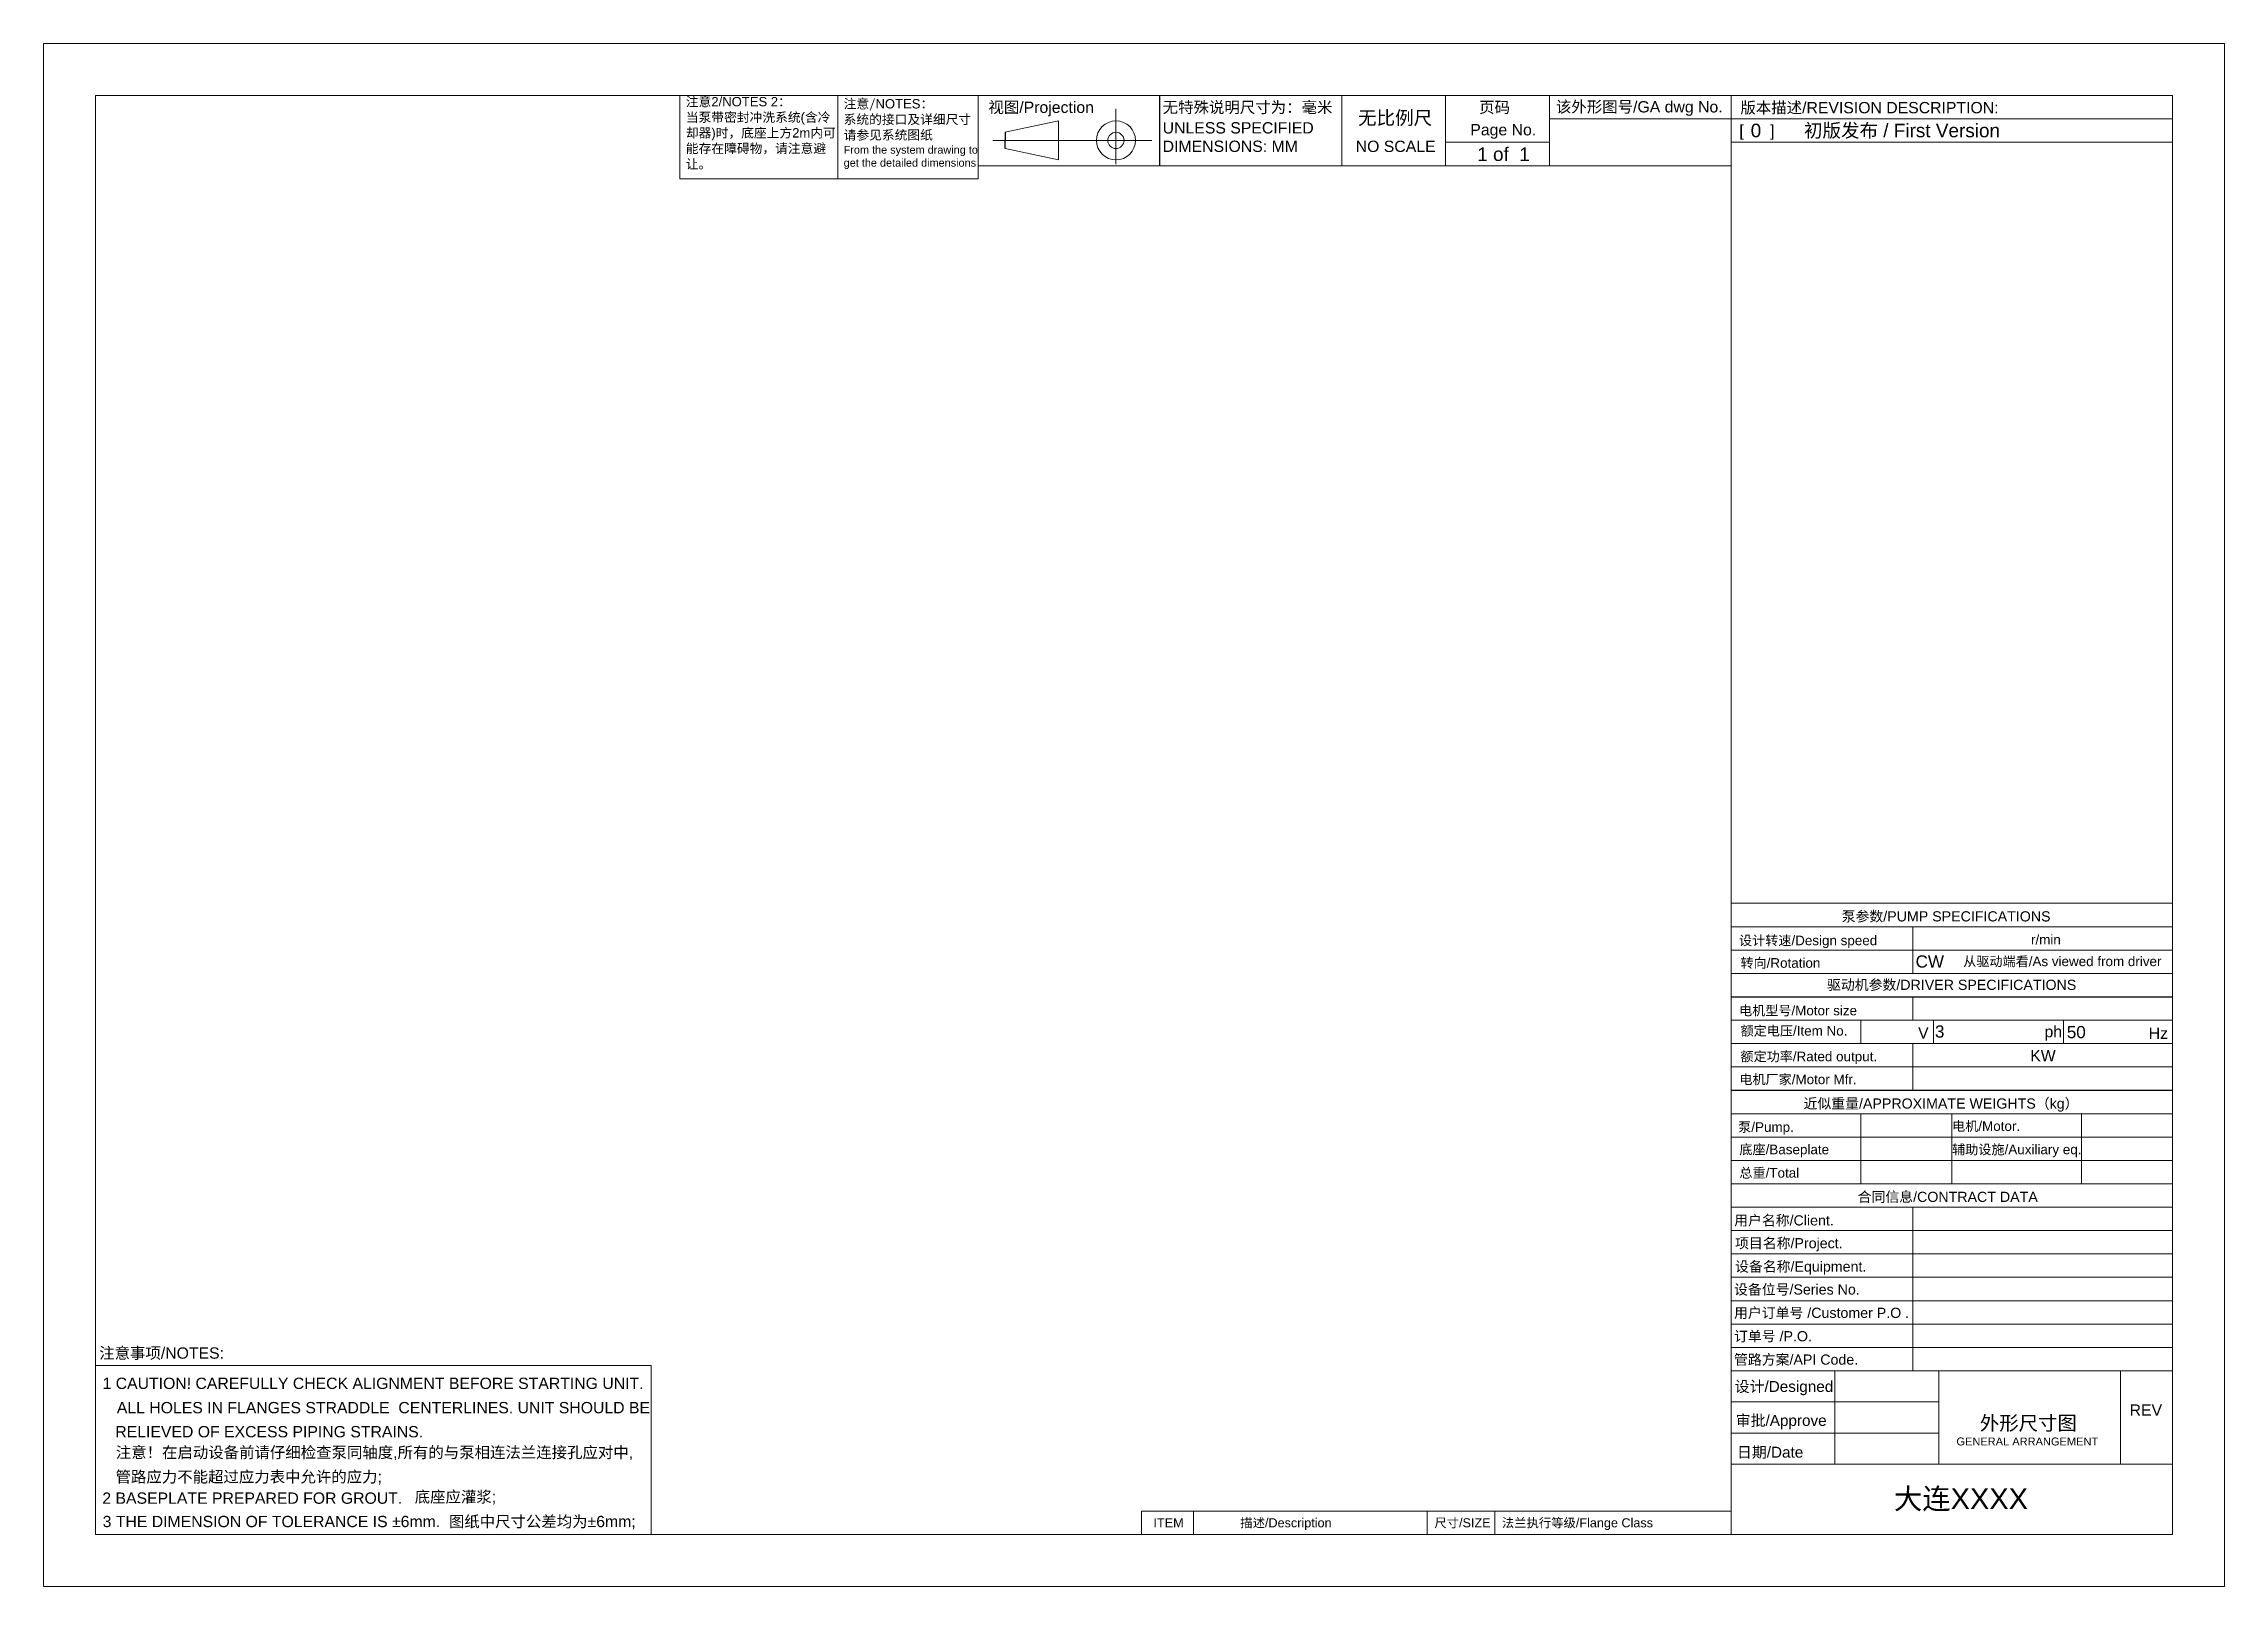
# Model space of a CAD drawing. Header units: inches. Extents: x 0 to 420, y 0 to 297.
import ezdxf
from ezdxf.enums import TextEntityAlignment as Align

# ---------------------------------------------------------------- set-up
doc = ezdxf.new("R2010")
doc.units = ezdxf.units.IN
doc.header["$LTSCALE"] = 3
doc.header["$MEASUREMENT"] = 0
doc.layers.get('0').update_dxf_attribs({"lineweight": 9})
for name, color, linetype, lineweight in [('AM_4', 92, 'Continuous', 13), ('AM_5', 92, 'Continuous', 30), ('AM_BOR', 7, 'Continuous', 9)]:
    doc.layers.add(name, color=color, linetype=linetype, lineweight=lineweight)
doc.styles.get("Standard").update_dxf_attribs({"font": 'arial.ttf'})
doc.styles.add('Sulzer', font='arial.ttf', dxfattribs={"height": 2.5})

# ---------------------------------------------------------------- blocks, each defined once
blk = doc.blocks.new('sulzer_ga')
for p, q in [((410, 287), (10, 287)), ((10, 287), (10, 10)), ((325, 10), (325, 287)), ((410, 10), (410, 287)), ((10, 10), (410, 10))]:
    blk.add_line(p, q)
at = {"layer": 'AM_BOR'}
for p, q in [((10, 297), (0, 297)), ((0, 297), (0, 287)), ((420, 297), (410, 297)), ((420, 287), (420, 297)), ((0, 0), (0, 10)), ((420, 0), (420, 10)), ((0, 0), (10, 0)), ((420, 0), (410, 0))]:
    blk.add_line(p, q, dxfattribs=at)
at = {"layer": 'AM_BOR', "color": 1, "lineweight": 15}
for p, q in [((0, 297), (420, 297)), ((0, 0), (0, 297)), ((420, 297), (420, 0)), ((420, 0), (0, 0))]:
    blk.add_line(p, q, dxfattribs=at)
blk = doc.blocks.new('sulzer_GA_title_ NOTES')
at = {"layer": 'AM_4'}
for p, q in [((0, 0), (0, 32.5)), ((0, 32.5), (107, 32.5)), ((107, 0), (107, 32.5)), ((0, 0), (107, 0))]:
    blk.add_line(p, q, dxfattribs=at)
at = {"layer": 'AM_5', "color": 1, "lineweight": 15, "style": 'Sulzer'}
for s, height, p in [('注意事项/NOTES:', 2.1758, (0.71, 33.83)), ('1 CAUTION! CAREFULLY CHECK ALIGNMENT BEFORE STARTING UNIT. ', 2.1758, (1.35, 28)), (' ALL HOLES IN FLANGES STRADDLE  CENTERLINES. UNIT SHOULD BE ', 2.1758, (3.26, 23.32)), ('   注意！在启动设备前请仔细检查泵同轴度,所有的与泵相连法兰连接孔应对中,', 2.1758, (1.37, 14.71)), ('RELIEVED OF EXCESS PIPING STRAINS. ', 2.1758, (3.81, 18.69)), ('管路应力不能超过应力表中允许的应力;', 2.1758, (3.86, 10.01)), ('  底座应灌浆;', 2.176, (59.78, 6.15)), ('2 BASEPLATE PREPARED FOR GROUT.', 2.1758, (1.31, 5.9)), ('3 THE DIMENSION OF TOLERANCE IS %%P6mm.  图纸中尺寸公差均为%%P6mm; ', 2.1758, (1.37, 1.4))]:
    blk.add_text(s, height=height, dxfattribs=at).set_placement(p)
blk = doc.blocks.new('sulzer_GA_title_图面信息')
at = {"layer": 'AM_4'}
for p, q in [((-145, 0), (0, 0)), ((0, 0), (0, -13.5)), ((-118.48, -2.53), (-118.48, -13.18)), ((-110, -13.5), (-110, 0)), ((-75, -13.5), (-75, 0)), ((-55, -13.5), (-55, 0)), ((-35, -13.5), (-35, 0)), ((-139.84, -7.07), (-129.51, -4.88)), ((-129.51, -4.88), (-129.51, -8.63)), ((-35, -4.5), (0, -4.5)), ((-142.16, -8.63), (-111.59, -8.63)), ((-139.84, -10.19), (-129.51, -12.38)), ((-129.51, -12.38), (-129.51, -8.63)), ((-55, -9), (-35, -9)), ((-145, -13.5), (0, -13.5))]:
    blk.add_line(p, q, dxfattribs=at)
at = {"layer": 'AM_4', "color": 1}
blk.add_line((-145, -13.5), (-145, 0), dxfattribs=at)
at = {"layer": 'AM_4'}
for radius in [3.75, 1.56]:
    blk.add_circle((-118.48, -8.63), radius, dxfattribs=at)
at = {"layer": 'AM_5', "color": 1}
blk.add_line((-110, -13.5), (-110, 0), dxfattribs=at)
at = {"layer": 'AM_5'}
for p in [(-139.84, -7.07), (-139.84, -10.19)]:
    blk.add_line(p, (-139.84, -8.63), dxfattribs=at)
at = {"layer": 'AM_5', "color": 1, "lineweight": 15, "style": 'Sulzer'}
for s, height, p in [('视图/Projection ', 2.1792, (-143.04, -3.34)), ('无特殊说明尺寸为：毫米 ', 2.1792, (-109.48, -3.34)), ('无比例尺', 2.615, (-71.85, -5.59)), ('页码', 2.179, (-48.52, -3.34)), ('该外形图号/GA dwg No.', 2.1792, (-33.75, -3.25)), ('UNLESS SPECIFIED ', 2.1792, (-109.48, -7.3)), ('Page No.', 2.179, (-50.23, -7.66)), ('DIMENSIONS: MM', 2.1792, (-109.48, -10.85)), (' NO SCALE', 2.179, (-73.15, -10.86))]:
    blk.add_text(s, height=height, dxfattribs=at).set_placement(p)
at = {"layer": 'AM_5', "color": 2, "lineweight": 15, "style": 'Sulzer'}
for tag, p in [('外形图图号', (-32.6, -11.07)), ('页码', (-48.9, -12.59))]:
    blk.add_attdef(tag, p, '', height=2.61, dxfattribs=at)
blk = doc.blocks.new('sulzer_GA_title_版本更改')
at = {"layer": 'AM_4', "color": 3}
for p, q in [((-85, 0), (0, 0)), ((-85, -4.5), (0, -4.5))]:
    blk.add_line(p, q, dxfattribs=at)
at = {"layer": 'AM_4'}
for p, q in [((-85, 0), (-85, -4.5)), ((0, 0), (0, -4.5))]:
    blk.add_line(p, q, dxfattribs=at)
at = {"layer": 'AM_5', "color": 1, "lineweight": 15, "style": 'Sulzer'}
blk.add_text('[      ]', height=2.179, dxfattribs=at).set_placement((-83.41, -3.32))
at = {"layer": 'AM_5', "color": 2, "lineweight": 15, "style": 'Sulzer'}
for tag, p in [('版本代号', (-81.23, -3.53)), ('更改内容', (-70.96, -3.53))]:
    blk.add_attdef(tag, p, '', height=2.61, dxfattribs=at)
blk = doc.blocks.new('hetongxinxi')
at = {"layer": 'AM_4'}
for p, q in [((325, 77.5), (410, 77.5)), ((325, 41.5), (325, 77.5)), ((410, 41.5), (410, 77.5)), ((325, 73), (410, 73)), ((360, 41.5), (360, 73)), ((325, 68.5), (410, 68.5)), ((325, 64), (410, 64)), ((325, 64), (410, 64)), ((325, 59.5), (410, 59.5)), ((325, 53.99), (325, 58.49)), ((325, 53.99), (325, 58.49)), ((325, 53.99), (325, 58.49)), ((325, 55), (410, 55)), ((325, 50.5), (410, 50.5)), ((325, 46), (410, 46)), ((325, 41.5), (410, 41.5))]:
    blk.add_line(p, q, dxfattribs=at)
at = {"layer": 'AM_5', "color": 1, "lineweight": 15, "style": 'Sulzer'}
for s, height, p in [('合同信息/CONTRACT DATA', 1.9582, (349.37, 74.01)), ('用户名称/Client.', 1.9582, (325.58, 69.48)), ('项目名称/Project.', 1.9582, (325.76, 65.09)), ('设备名称/Equipment.', 1.9582, (325.76, 60.59)), ('设备位号/Series No.', 1.9582, (325.56, 56.18)), ('用户订单号 /Customer P.O .', 1.9582, (325.56, 51.68)), ('订单号 /P.O.', 1.958, (325.56, 47.18)), ('管路方案/API Code. ', 1.9582, (325.56, 42.68))]:
    blk.add_text(s, height=height, dxfattribs=at).set_placement(p)
at = {"layer": 'AM_5', "color": 2, "lineweight": 15, "style": 'Sulzer'}
for tag, p in [('YONGHUMINGCHENG', (360.53, 69.44)), ('XIANGMUMINGCHENG', (360.62, 65.11)), ('SHEBEIMINGCHENG', (360.66, 60.37)), ('SHEBEIWEIHAO', (360.63, 55.91)), ('YONGHUDINGDANHAO', (360.63, 51.41)), ('DINGDANHAO_SULZER', (360.63, 46.91)), ('GUANLUFANGAN', (360.63, 42.41))]:
    blk.add_attdef(tag, p, '', height=2.22, dxfattribs=at)
blk = doc.blocks.new('zhongliang')
at = {"layer": 'AM_4'}
for p, q in [((325, 77.5), (325, 95.5)), ((325, 95.5), (410, 95.5)), ((410, 77.5), (410, 95.5)), ((325, 91), (410, 91)), ((350, 77.5), (350, 91)), ((367.5, 77.5), (367.5, 91)), ((392.5, 77.5), (392.5, 91)), ((325, 86.5), (410, 86.5)), ((325, 82), (410, 82)), ((325, 77.5), (410, 77.5))]:
    blk.add_line(p, q, dxfattribs=at)
at = {"layer": 'AM_5', "color": 1}
for p, q in [((325, 95.5), (410, 95.5)), ((345, 95.37), (345, 95.5))]:
    blk.add_line(p, q, dxfattribs=at)
at = {"layer": 'AM_5', "color": 1, "lineweight": 15, "style": 'Sulzer'}
for s, height, p in [('近似重量/APPROXIMATE WEIGHTS（kg）', 1.9582, (338.95, 91.98)), ('泵/Pump.', 1.852, (326.36, 87.5)), ('电机/Motor.', 1.852, (367.56, 87.68)), ('底座/Baseplate ', 1.8523, (326.59, 83.18)), ('辅助设施/Auxiliary eq.', 1.8523, (367.56, 83.18)), ('总重/Total ', 1.852, (326.59, 78.68))]:
    blk.add_text(s, height=height, dxfattribs=at).set_placement(p)
at = {"layer": 'AM_5', "color": 2, "lineweight": 15, "style": 'Sulzer'}
for tag, p in [('PUMP', (350.37, 87.37)), ('MOTOR', (393.09, 87.47)), ('BASE', (350.41, 82.97)), ('ACCESSORY', (393.09, 82.97)), ('TOTAL', (350.41, 78.47))]:
    blk.add_attdef(tag, p, '', height=2.35, dxfattribs=at)
blk = doc.blocks.new('qudongcanshu')
at = {"layer": 'AM_4', "color": 3}
for p, q in [((325, 95.5), (325, 118)), ((325, 118), (410, 118)), ((410, 95.5), (410, 118)), ((325, 113.5), (410, 113.5)), ((360, 109), (360, 113.5)), ((325, 109), (410, 109)), ((350, 104.5), (350, 109)), ((364, 104.5), (364, 109)), ((389, 104.5), (389, 109)), ((325, 104.5), (410, 104.5)), ((360, 95.5), (360, 104.5)), ((325, 100), (410, 100)), ((325, 95.5), (410, 95.5))]:
    blk.add_line(p, q, dxfattribs=at)
at = {"layer": 'AM_5', "color": 1}
blk.add_line((325, 113.5), (410, 113.5), dxfattribs=at)
at = {"layer": 'AM_5', "color": 1, "lineweight": 15, "style": 'Sulzer'}
for s, height, p in [('驱动机参数/DRIVER SPECIFICATIONS', 1.9582, (343.47, 114.83)), ('电机型号/Motor size', 1.8494, (326.53, 109.93)), ('额定电压/Item No.', 1.8494, (326.83, 106.03)), ('V', 2.18, (361.01, 105.46)), ('ph', 2.176, (385.36, 105.71)), ('Hz', 2.176, (405.43, 105.4)), ('额定功率/Rated output.', 1.8494, (326.8, 101.09)), ('KW', 2.176, (382.61, 101.09)), ('电机厂家/Motor Mfr.', 1.8494, (326.59, 96.68))]:
    blk.add_text(s, height=height, dxfattribs=at).set_placement(p)
at = {"layer": 'AM_5', "color": 2, "lineweight": 15, "style": 'Sulzer'}
for tag, p in [('DIANJIXINGHAO', (361.94, 109.87)), ('DIANYA', (350.48, 105.7)), ('JISHU', (364.26, 105.64)), ('PINLV', (389.65, 105.53)), ('EDINGGONGLV', (362.14, 100.97)), ('DIANJICHANGJIA', (362.47, 96.47))]:
    blk.add_attdef(tag, p, '', height=2.35, dxfattribs=at)
blk = doc.blocks.new('bengcanshu')
at = {"layer": 'AM_4'}
for p, q in [((325, 118), (325, 131.5)), ((325, 131.5), (410, 131.5)), ((410, 118), (410, 131.5)), ((325, 127), (410, 127)), ((360, 118), (360, 127)), ((325, 122.5), (410, 122.5)), ((325, 118), (410, 118)), ((325, 118), (410, 118)), ((325, 118), (410, 118))]:
    blk.add_line(p, q, dxfattribs=at)
at = {"layer": 'AM_4', "color": 1}
blk.add_line((325, 118), (410, 118), dxfattribs=at)
at = {"layer": 'AM_5', "color": 1, "lineweight": 15, "style": 'Sulzer'}
for s, height, p in [('泵参数/PUMP SPECIFICATIONS', 1.9582, (346.29, 128.01)), ('设计转速/Design speed ', 1.8494, (326.53, 123.43)), ('r/min ', 1.849, (382.76, 123.59)), ('转向/Rotation', 1.8494, (326.8, 119.09)), ('从驱动端看/As viewed from driver ', 1.8494, (369.71, 119.4))]:
    blk.add_text(s, height=height, dxfattribs=at).set_placement(p)
at = {"layer": 'AM_5', "color": 2, "lineweight": 15, "style": 'Sulzer'}
for tag, p in [('泵参数_转向', (360.53, 119.13)), ('ZHUANSU', (362.6, 123.41))]:
    blk.add_attdef(tag, p, '', height=2.35, dxfattribs=at)
blk = doc.blocks.new('sulzer_GA_title_ 接口插图说明')
at = {"layer": 'AM_4', "color": 1}
blk.add_line((-100, 0), (-100, 4.5), dxfattribs=at)
at = {"layer": 'AM_4'}
for p, q in [((-100, 4.5), (13.53, 4.5)), ((-90, 0), (-90, 4.5)), ((-45, 0), (-45, 4.5)), ((-32, 0), (-32, 4.5)), ((13.53, 0), (13.53, 4.5)), ((-100, 0), (13.53, 0))]:
    blk.add_line(p, q, dxfattribs=at)
at = {"layer": 'AM_5', "color": 1, "lineweight": 15, "style": 'Sulzer'}
for s, height, p in [('ITEM', 1.741, (-97.72, 1.37)), ('描述/Description', 1.7406, (-81, 1.37)), ('尺寸/SIZE', 1.741, (-43.62, 1.37)), ('法兰执行等级/Flange Class', 1.7406, (-30.62, 1.37))]:
    blk.add_text(s, height=height, dxfattribs=at).set_placement(p)
blk = doc.blocks.new('title')
at = {"layer": 'AM_4'}
for p, q in [((325, 287), (410, 287)), ((325, 287), (325, 10)), ((410, 287), (410, 37)), ((325, 282.5), (410, 282.5)), ((325, 41.5), (410, 41.5)), ((345, 41.5), (345, 23.5)), ((365, 41.5), (365, 23.5)), ((400, 23.5), (400, 41.5)), ((325, 35.5), (365, 35.5)), ((410, 17.2), (410, 37)), ((325, 29.5), (365, 29.5)), ((325, 23.5), (410, 23.5)), ((410, 10), (410, 17.2)), ((325, 10), (410, 10))]:
    blk.add_line(p, q, dxfattribs=at)
at = {"layer": 'AM_4', "color": 1}
blk.add_line((410, 287), (410, 282.5), dxfattribs=at)
at = {"style": 'Sulzer'}
blk.add_attdef('COMPANY', text='', height=4, dxfattribs=at).set_placement((369.27, 16.87), align=Align.MIDDLE_CENTER)
at = {"layer": 'AM_4', "color": 2, "lineweight": 30, "style": 'Sulzer'}
blk.add_attdef('REV', (403.15, 26.47), '', height=3.82, dxfattribs=at)
at = {"layer": 'AM_5', "color": 1, "lineweight": 15, "style": 'Sulzer'}
for s, height, p in [('版本描述/REVISION DESCRIPTION:', 2.1758, (326.8, 283.59)), ('设计/Designed', 2.1061, (325.68, 37.43)), ('REV', 2.176, (401.75, 32.85)), ('审批/Approve', 2.106, (325.88, 30.89)), ('外形尺寸图', 2.741, (372.9, 30.06)), ('日期/Date', 2.106, (326.12, 24.78)), ('GENERAL ARRANGEMENT', 1.523, (368.39, 27.13))]:
    blk.add_text(s, height=height, dxfattribs=at).set_placement(p)
at = {"layer": 'AM_5', "color": 2, "lineweight": 15, "style": 'Sulzer'}
for tag, p in [('DESIGN', (347.57, 36.66)), ('CHECK', (347.77, 30.56)), ('DATE', (347.64, 24.54))]:
    blk.add_attdef(tag, p, '', height=2.3, dxfattribs=at)
at = {"layer": 'AM_5', "color": 1, "lineweight": 15, "style": 'Sulzer'}
blk.add_attdef('TYPE_PUMP', (368.53, 36.27), '', height=2.74, dxfattribs=at)

msp = doc.modelspace()

# ---------------------------------------------------------------- linework, layer by layer
at = {"layer": 'AM_4'}
for p, q in [((122.56, 287), (122.56, 270.96)), ((152.99, 287), (152.99, 270.96)), ((180, 287), (152.99, 287)), ((180, 270.96), (180, 287)), ((152.99, 270.96), (122.56, 270.96)), ((180, 270.96), (152.99, 270.96)), ((325, 46), (325, 50.5)), ((325, 41.5), (325, 46)), ((325, 37), (325, 41.5)), ((325, 32.5), (325, 37)), ((211.47, 14.5), (325, 14.5))]:
    msp.add_line(p, q, dxfattribs=at)

# ---------------------------------------------------------------- block references
for name, p in [('sulzer_ga', (0, 0)), ('zhongliang', (0, 0)), ('hetongxinxi', (0, 0)), ('sulzer_GA_title_ NOTES', (10, 10)), ('sulzer_GA_title_ 接口插图说明', (311.47, 10))]:
    msp.add_blockref(name, p, dxfattribs=at)
ref = msp.add_blockref('sulzer_GA_title_图面信息', (325, 287), dxfattribs=at)
ref.add_attrib('页码', '1 of  1', (276.1, 274.41), dxfattribs={"layer": 'AM_BOR', "color": 2, "lineweight": 15, "height": 2.611, "style": 'Sulzer'})
ref = msp.add_blockref('title', (0, 0), dxfattribs=at)
ref.add_attrib('COMPANY', '大连XXXX', dxfattribs={"layer": '0', "height": 4}).set_placement((369.27, 16.87), align=Align.MIDDLE_CENTER)
ref = msp.add_blockref('sulzer_GA_title_版本更改', (410, 282.5), dxfattribs=at)
ref.add_attrib('版本代号', '0', (328.77, 278.97), dxfattribs={"layer": 'AM_BOR', "color": 2, "lineweight": 15, "height": 2.61, "style": 'Sulzer'})
ref.add_attrib('更改内容', '初版发布 / First Version', (339.04, 278.97), dxfattribs={"layer": 'AM_BOR', "color": 2, "lineweight": 15, "height": 2.6109, "style": 'Sulzer'})
for name, values in [('bengcanshu', {'泵参数_转向': 'CW '}), ('qudongcanshu', {'JISHU': '3', 'PINLV': '50'})]:
    msp.add_blockref(name, (0, 0), dxfattribs=at).add_auto_attribs(values)

# ---------------------------------------------------------------- texts
at = {"layer": 'AM_4', "char_height": 1.8, "attachment_point": 1, "style": 'Sulzer'}
for s, width, insert in [('{\\fSimSun|b0|i0|c134|p2;\\C2;注意\\fArial|b0|i0|c0|p34;2/NOTES 2\\fSimSun|b0|i0|c134|p2;：\\fArial|b0|i0|c0|p34;\\P\\fSimSun|b0|i0|c134|p2;当泵带密封冲洗系统\\fArial|b0|i0|c0|p34;(\\fSimSun|b0|i0|c134|p2;含冷却器\\fArial|b0|i0|c0|p34;)\\fSimSun|b0|i0|c134|p2;时，底座上方\\fArial|b0|i0|c0|p34;2m\\fSimSun|b0|i0|c134|p2;内可能存在障碍物，请注意避让。}', 29.2118, (123.69, 286.73)), ('{\\fSimSun|b0|i0|c134|p2;\\C2;注意\\fSimSun|b1|i0|c134|p2;/\\fArial|b0|i0|c0|p34;NOTES\\fSimSun|b1|i0|c134|p2;：\\P\\fSimSun|b0|i0|c134|p2;系统的接口及详细尺寸请参见系统图纸\\fSimSun|b1|i0|c134|p2;\\P\\fArial|b0|i0|c0|p34;\\H0.83333x;\\C1;From the system drawing to get the detailed dimensions}', 26.1785, (154.08, 286.32))]:
    msp.add_mtext_dynamic_manual_height_columns(s, width=width, gutter_width=1, heights=[0], dxfattribs=dict(at, insert=insert))

doc.saveas('drawing.dxf')
